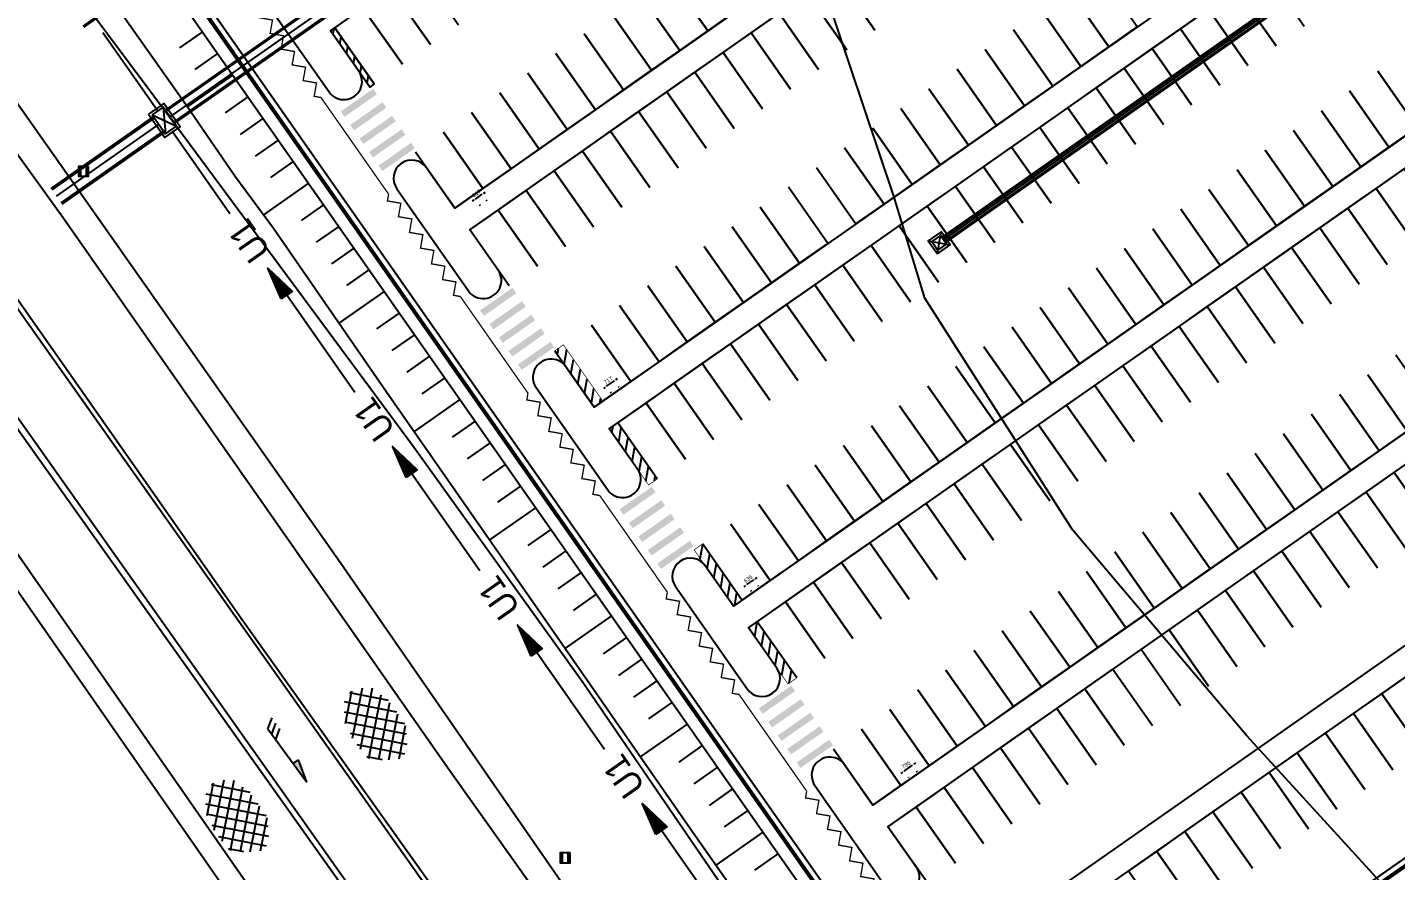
# Model space of a CAD drawing. Header units: millimetres. Extents: x 152904052 to 153933663, y 538271515 to 539240469.
# Drawn here: x 153209282 to 153312901, y 538487120 to 538550994 of the extents above; entities that cross this region are included whole.
import ezdxf
from ezdxf.enums import TextEntityAlignment as Align

# ---------------------------------------------------------------- set-up
doc = ezdxf.new("R2010")
doc.units = ezdxf.units.MM
doc.layers.add('DIM', color=7, linetype='Continuous')
doc.layers.add('SCHM', color=9, linetype='Continuous')
doc.styles.add('IIAC FONT', font='Gulim.ttf')
doc.styles.get("Standard").update_dxf_attribs({"font": 'Gulim.ttf'})
doc.dimstyles.new('인천공항 300', dxfattribs={"dimscale": 300, "dimtxt": 4.5, "dimasz": 2, "dimexe": 2, "dimexo": 2, "dimgap": 1.2, "dimtad": 1, "dimdec": 0, "dimzin": 9, "dimdsep": 46, "dimtxsty": 'Standard', "dimcen": 0.0009, "dimclrd": 256, "dimclre": 256, "dimclrt": 7, "dimadec": 0, "dimazin": 0, "dimtfac": 1, "dimtdec": 0, "dimtix": 1, "dimtmove": 1, "dimatfit": 3, "dimfxl": 1, "dimarcsym": 0})
pattern_1 = [(80, (122809884.9, 494497989), (-625.352923, 110.266593), [])]

# ---------------------------------------------------------------- blocks, each defined once
blk = doc.blocks.new('*D7')
at = {"layer": 'Defpoints', "color": 0, "transparency": 16777216}
for p in [(153243677, 538538415), (153243725, 538538347), (153243171, 538538061)]:
    blk.add_point(p, dxfattribs=at)
at = {"layer": 'DIM', "lineweight": -2, "transparency": 16777216}
for p, q in [((153243219, 538537993), (153243725, 538538347)), ((153243848, 538538433), (153243971, 538538519)), ((153243096, 538537907), (153242973, 538537821)), ((153243515, 538537570), (153243563, 538537501)), ((153244021, 538537924), (153244069, 538537856))]:
    blk.add_line(p, q, dxfattribs=at)
at = {"layer": 'DIM', "transparency": 16777216}
for points in [[(153243833, 538538454), (153243862, 538538413), (153243725, 538538347)], [(153243082, 538537927), (153243110, 538537886), (153243219, 538537993)]]:
    blk.add_solid(points, dxfattribs=at)
at = {"layer": 'DIM', "color": 7, "transparency": 16777216, "insert": (153243298, 538538419), "char_height": 300, "attachment_point": 5, "rotation": 35}
blk.add_mtext('617', dxfattribs=at)
blk = doc.blocks.new('*D8')
at = {"layer": 'Defpoints', "color": 0, "transparency": 16777216}
for p in [(153253101, 538523880), (153253688, 538524292), (153253736, 538524224)]:
    blk.add_point(p, dxfattribs=at)
at = {"layer": 'DIM', "lineweight": -2, "transparency": 16777216}
for p, q in [((153253026, 538523726), (153252903, 538523640)), ((153253148, 538523812), (153253736, 538524224)), ((153253859, 538524310), (153253982, 538524396)), ((153254033, 538523800), (153254080, 538523732)), ((153253445, 538523389), (153253493, 538523321))]:
    blk.add_line(p, q, dxfattribs=at)
at = {"layer": 'DIM', "transparency": 16777216}
for points in [[(153253011, 538523747), (153253040, 538523706), (153253148, 538523812)], [(153253845, 538524330), (153253873, 538524289), (153253736, 538524224)]]:
    blk.add_solid(points, dxfattribs=at)
at = {"layer": 'DIM', "color": 7, "transparency": 16777216, "insert": (153253268, 538524267), "char_height": 300, "attachment_point": 5, "rotation": 35}
blk.add_mtext('717', dxfattribs=at)
blk = doc.blocks.new('*D9')
at = {"layer": 'Defpoints', "color": 0, "transparency": 16777216}
for p in [(153264246, 538509215), (153264293, 538509146), (153263726, 538508850)]:
    blk.add_point(p, dxfattribs=at)
at = {"layer": 'DIM', "lineweight": -2, "transparency": 16777216}
for p, q in [((153263773, 538508782), (153264293, 538509146)), ((153264416, 538509232), (153264539, 538509318)), ((153263650, 538508696), (153263528, 538508610)), ((153264070, 538508359), (153264117, 538508291)), ((153264590, 538508723), (153264638, 538508655))]:
    blk.add_line(p, q, dxfattribs=at)
at = {"layer": 'DIM', "transparency": 16777216}
for points in [[(153264402, 538509253), (153264431, 538509212), (153264293, 538509146)], [(153263636, 538508717), (153263665, 538508676), (153263773, 538508782)]]:
    blk.add_solid(points, dxfattribs=at)
at = {"layer": 'DIM', "color": 7, "transparency": 16777216, "insert": (153263859, 538509213), "char_height": 300, "attachment_point": 5, "rotation": 35}
blk.add_mtext('635', dxfattribs=at)
blk = doc.blocks.new('*D10')
at = {"layer": 'Defpoints', "color": 0, "transparency": 16777216}
for p in [(153275631, 538494724), (153276274, 538495175), (153276322, 538495106)]:
    blk.add_point(p, dxfattribs=at)
at = {"layer": 'DIM', "lineweight": -2, "transparency": 16777216}
for p, q in [((153275679, 538494656), (153276322, 538495106)), ((153276445, 538495192), (153276567, 538495278)), ((153276618, 538494683), (153276666, 538494615)), ((153275556, 538494570), (153275433, 538494484)), ((153275975, 538494233), (153276023, 538494165))]:
    blk.add_line(p, q, dxfattribs=at)
at = {"layer": 'DIM', "transparency": 16777216}
for points in [[(153275541, 538494591), (153275570, 538494550), (153275679, 538494656)], [(153276430, 538495213), (153276459, 538495172), (153276322, 538495106)]]:
    blk.add_solid(points, dxfattribs=at)
at = {"layer": 'DIM', "color": 7, "transparency": 16777216, "insert": (153275826, 538495130), "char_height": 300, "attachment_point": 5, "rotation": 35}
blk.add_mtext('785', dxfattribs=at)

msp = doc.modelspace()

# ---------------------------------------------------------------- hatches: boundary and pattern name
at = {"layer": 'SCHM'}
h = msp.add_hatch(dxfattribs=at)
h.set_pattern_fill('ANSI31', color=256, scale=200, angle=35)
h.set_pattern_definition(pattern_1)
h.paths.add_polyline_path([(153235552.6, 538546705.7), (153235224.9, 538546476.3), (153232242.3, 538550735.9), (153232570, 538550965.3)])
h = msp.add_hatch(dxfattribs=at)
h.set_pattern_fill('ANSI31', color=256, scale=200, angle=35)
h.set_pattern_definition([(80, (122805755.16, 494503886.9), (-625.352923, 110.266593), [])])
h.paths.add_polyline_path([(153252858.1, 538522688.3), (153252202.8, 538522229.4), (153249220.2, 538526489), (153249875.5, 538526947.9)])
h = msp.add_hatch(dxfattribs=at)
h.set_pattern_fill('ANSI31', color=256, scale=200, angle=35)
h.set_pattern_definition(pattern_1)
h.paths.add_polyline_path([(153256987.8, 538516790.4), (153256332.5, 538516331.5), (153253349.9, 538520591.1), (153254005.2, 538521050)])
h = msp.add_hatch(dxfattribs=at)
h.set_pattern_fill('ANSI31', color=256, scale=200, angle=35)
h.set_pattern_definition(pattern_1)
h.paths.add_polyline_path([(153260429.3, 538511875.5), (153259774, 538511416.6), (153262756.6, 538507157), (153263411.9, 538507615.9)])
h = msp.add_hatch(dxfattribs=at)
h.set_pattern_fill('ANSI31', color=256, scale=200, angle=35)
h.set_pattern_definition(pattern_1)
h.paths.add_polyline_path([(153263903.7, 538505518.7), (153264559, 538505977.6), (153267541.6, 538501718), (153266886.3, 538501259.1)])

# ---------------------------------------------------------------- linework, layer by layer
for p, q in [((153282186.4, 538465460.8), (153073743.6, 538763147.9)), ((153319484.6, 538563786.1), (153278527, 538535107.3)), ((153319771.4, 538563376.5), (153278813.8, 538534697.7)), ((153222534.4, 538550652.6), (153220813.6, 538549447.7)), ((153223681.6, 538549014.3), (153221963.2, 538547811.1)), ((153224828.7, 538547376), (153221395.3, 538544971.9)), ((153225975.9, 538545737.7), (153224251.6, 538544530.4)), ((153227123, 538544099.4), (153225391.2, 538542886.8)), ((153228270.2, 538542461.1), (153226530.8, 538541243.2)), ((153229417.3, 538540822.8), (153227693, 538539615.4)), ((153230564.5, 538539184.5), (153227155.5, 538536797.5)), ((153231711.6, 538537546.2), (153230018.4, 538536360.6)), ((153232858.8, 538535907.9), (153231160.6, 538534718.8)), ((153278195.4, 538533837.4), (153278490.1, 538535508.7)), ((153278195.4, 538533837.4), (153278490.1, 538535508.7)), ((153234005.9, 538534269.6), (153232302.9, 538533077.1)), ((153277507.1, 538534820.4), (153279178.4, 538534525.7)), ((153277507.1, 538534820.4), (153279178.4, 538534525.7)), ((153235153.1, 538532631.3), (153233445.2, 538531435.4)), ((153236300.3, 538530993), (153232874.6, 538528594.3)), ((153237447.4, 538529354.7), (153235729.7, 538528151.9)), ((153238594.6, 538527716.4), (153236871.9, 538526510.2)), ((153239741.7, 538526078.1), (153238014.2, 538524868.4)), ((153240888.9, 538524439.8), (153239158.4, 538523228.1)), ((153242036, 538522801.4), (153238570.2, 538520374.7)), ((153243183.2, 538521163.1), (153241447.8, 538519948)), ((153244330.3, 538519524.8), (153242592.5, 538518308)), ((153245477.5, 538517886.5), (153243737.2, 538516668)), ((153246624.6, 538516248.2), (153244881.9, 538515028)), ((153247771.8, 538514609.9), (153244281.4, 538512166)), ((153248918.9, 538512971.6), (153247171.3, 538511747.9)), ((153250066.1, 538511333.3), (153248316, 538510107.9)), ((153251213.2, 538509695), (153249460.7, 538508467.9)), ((153252360.4, 538508056.7), (153250605.1, 538506827.6)), ((153253507.5, 538506418.4), (153249991.1, 538503956.2)), ((153254654.7, 538504780.1), (153252893.6, 538503547)), ((153255801.8, 538503141.8), (153254037.9, 538501906.7)), ((153233911.8, 538497160.7), (153234658.8, 538500974.8)), ((153234511.9, 538496322.8), (153235419.3, 538500955.7)), ((153256949, 538501503.5), (153255182.2, 538500266.4)), ((153233266.9, 538499922), (153237226.3, 538499146.5)), ((153233365.8, 538498275.3), (153233850, 538500747.3)), ((153233680.5, 538500605.2), (153236599.6, 538500033.5)), ((153235136.8, 538495611.4), (153236082.8, 538500441.2)), ((153235890.3, 538495556.3), (153236730.8, 538499847.7)), ((153258096.2, 538499865.2), (153256326.5, 538498626)), ((153233262.2, 538499158.6), (153237853, 538498259.5)), ((153236644.7, 538495506.1), (153237329.2, 538499000.8)), ((153227502.3, 538497860.7), (153227815.4, 538498705.9)), ((153227502.3, 538497860.7), (153230439.7, 538493814.5)), ((153227796, 538497456.1), (153228109.2, 538498301.3)), ((153228089.7, 538497051.4), (153228402.9, 538497896.7)), ((153233312.3, 538498384.6), (153237968.2, 538497472.6)), ((153237426.4, 538495595.3), (153237918.5, 538498107.8)), ((153259243.3, 538498226.9), (153255698.2, 538495744.6)), ((153233726.4, 538497539.2), (153238028.9, 538496696.5)), ((153234225.9, 538496677.1), (153237834.8, 538495970.3)), ((153234958.6, 538495769.4), (153236139.7, 538495538)), ((153260390.5, 538496588.6), (153258615.1, 538495345.4)), ((153229411.6, 538495230.7), (153229816.2, 538495524.4)), ((153230439.7, 538493814.5), (153229816.2, 538495524.4)), ((153261537.6, 538494950.3), (153259759.3, 538493705.1)), ((153222886.8, 538491302.3), (153223371, 538493774.3)), ((153223201.5, 538493632.2), (153226120.6, 538493060.4)), ((153223432.8, 538490187.7), (153224179.8, 538494001.7)), ((153224032.9, 538489349.8), (153224940.3, 538493982.7)), ((153222787.9, 538492948.9), (153226747.3, 538492173.4)), ((153224657.8, 538488638.4), (153225603.8, 538493468.2)), ((153225411.3, 538488583.3), (153226251.8, 538492874.7)), ((153262684.8, 538493312), (153260903.6, 538492064.8)), ((153222783.2, 538492185.6), (153227374, 538491286.4)), ((153226165.7, 538488533.1), (153226850.2, 538492027.8)), ((153263831.9, 538491673.7), (153262050.6, 538490426.4)), ((153222833.3, 538491411.5), (153227489.2, 538490499.6)), ((153223247.4, 538490566.2), (153227549.9, 538489723.5)), ((153226947.4, 538488622.3), (153227439.6, 538491134.8)), ((153223746.9, 538489704.1), (153227355.8, 538488997.3)), ((153264979.1, 538490035.4), (153261417.3, 538487541.4)), ((153224479.6, 538488796.4), (153225660.7, 538488565)), ((153266126.2, 538488397.1), (153264345.7, 538487150.3))]:
    msp.add_line(p, q, dxfattribs=at)
at = {"layer": 'SCHM', "ltscale": 5}
msp.add_line((153361650.5, 538593005.8), (153278670.4, 538534902.5), dxfattribs=at)
at = {"layer": 'SCHM', "ltscale": 10}
for p, q in [((153319542, 538563704.2), (153278584.4, 538535025.4)), ((153319714, 538563458.4), (153278756.4, 538534779.6))]:
    msp.add_line(p, q, dxfattribs=at)
at = {"layer": 'SCHM'}
for points in [[(153314905.6, 538482796.3), (153301620.6, 538497336.3), (153288440.6, 538512929.3), (153282626.6, 538522047.3), (153277248.6, 538530476.3), (153274887.6, 538538209.3), (153269308.5, 538554932.3), (153263730.5, 538570642.3), (153258827.5, 538584831.3), (153250375.5, 538604088.3), (153246825.5, 538611013.2), (153235477.4, 538630277.2), (153220841.4, 538655192.2), (153202941.4, 538695621.2), (153193997.3, 538714578.2), (153184240.3, 538732182.2), (153172044.3, 538748431.1), (153145627.2, 538786566.1), (153136550.2, 538799474.1), (153130964.2, 538806276.1), (153125553.2, 538808369.1), (153117534.2, 538809397.1)], [(153240720.7, 538475261.2), (153201765.6, 538530060.2), (153156598.5, 538594001.1), (153124008.4, 538639944.1), (153087463.4, 538691840), (153056425.3, 538735153), (153043163.3, 538754263), (153040405.3, 538758429), (153040393.3, 538758530), (153049053.3, 538764554), (153049187.3, 538764526), (153050365.3, 538761607), (153053739.3, 538750795), (153080509.3, 538712560), (153105348.4, 538676796.1), (153141369.4, 538625682.1), (153160995.5, 538597574.1), (153178617.5, 538572801.2), (153206730.6, 538532929.2), (153225658.6, 538505985.2), (153252905.7, 538467736.3)], [(153278688.6, 538463011.6), (153270805.8, 538474147.3), (153259326.1, 538490524.6), (153247911.9, 538506947.8), (153236489.6, 538523365.3), (153227929.8, 538535746.8), (153224993.5, 538539731.1), (153221310.5, 538545095.6), (153213538.3, 538556125.6), (153202115.9, 538572543.1), (153190578.9, 538588880.2), (153179033.6, 538605211.6), (153174486, 538611741.2), (153167594.9, 538621617.6), (153156131.5, 538638006.4), (153144643.6, 538654378), (153133180.3, 538670766.7), (153121700.5, 538687144.1), (153110302.7, 538703578.7), (153098888.6, 538720001.9), (153087408.8, 538736379.2), (153075896.3, 538752733.6), (153073232.3, 538756449.2)], [(153262237.6, 538485454.3), (153251290.6, 538501451.3), (153238459.6, 538519329.2), (153220664.6, 538543393.2), (153204655.5, 538564800.2), (153184743.5, 538593691.2), (153154020.4, 538638153.1), (153133401.4, 538667289.1), (153110776.3, 538697461.1)], [(153084417.4, 538687588), (153119540.4, 538637703.1), (153150137.5, 538593563.1), (153198875.6, 538524975.2), (153236406.7, 538471064.2)], [(153275959.7, 538445865.3), (153241085.6, 538494946.2), (153211957.6, 538536582.2), (153182850.5, 538576984.2), (153158419.5, 538611897.1), (153147536.4, 538628110.1), (153120401.4, 538666114.1), (153109164.4, 538682301.1)], [(153295618.1, 538597871), (153219716.3, 538544724)], [(153296317.9, 538596871.6), (153220416.1, 538543724.7)], [(153257834.5, 538554983.1), (153260817.1, 538550723.5), (153262946.9, 538552214.8), (153259964.3, 538556474.4)], [(153273466, 538550790.8), (153270483.4, 538555050.4), (153272613.2, 538556541.7), (153275595.8, 538552282.1)], [(153239812.2, 538549688.3), (153236829.6, 538553947.9), (153238959.4, 538555439.2), (153241941.9, 538551179.6)], [(153255704.7, 538553491.8), (153258687.3, 538549232.2), (153260817.1, 538550723.5), (153257834.5, 538554983.1)], [(153271336.3, 538549299.5), (153268353.7, 538553559.1), (153270483.4, 538555050.4), (153273466, 538550790.8)], [(153288211.8, 538553791.2), (153291194.4, 538549531.6), (153293324.2, 538551022.9), (153290341.6, 538555282.5)], [(153303843.3, 538549598.9), (153300860.7, 538553858.5), (153302990.5, 538555349.8), (153305973.1, 538551090.2)], [(153237682.4, 538548197), (153234699.8, 538552456.6), (153236829.6, 538553947.9), (153239812.2, 538549688.3)], [(153286082, 538552299.9), (153289064.6, 538548040.3), (153291194.4, 538549531.6), (153288211.8, 538553791.2)], [(153301713.5, 538548107.6), (153298730.9, 538552367.2), (153300860.7, 538553858.5), (153303843.3, 538549598.9)], [(153253574.9, 538552000.5), (153256557.5, 538547740.9), (153258687.3, 538549232.2), (153255704.7, 538553491.8)], [(153269206.5, 538547808.2), (153266223.9, 538552067.8), (153268353.7, 538553559.1), (153271336.3, 538549299.5)], [(153235552.6, 538546705.7), (153232570, 538550965.3), (153234699.8, 538552456.6), (153237682.4, 538548197)], [(153251445.1, 538550509.2), (153254427.7, 538546249.6), (153256557.5, 538547740.9), (153253574.9, 538552000.5)], [(153267076.7, 538546316.9), (153264094.1, 538550576.5), (153266223.9, 538552067.8), (153269206.5, 538547808.2)], [(153283952.2, 538550808.6), (153286934.8, 538546549), (153289064.6, 538548040.3), (153286082, 538552299.9)], [(153299583.7, 538546616.3), (153296601.1, 538550875.9), (153298730.9, 538552367.2), (153301713.5, 538548107.6)], [(153214998.3, 538550602.1), (153219152.6, 538544669.1)], [(153281822.4, 538549317.3), (153284805, 538545057.7), (153286934.8, 538546549), (153283952.2, 538550808.6)], [(153297453.9, 538545125), (153294471.3, 538549384.6), (153296601.1, 538550875.9), (153299583.7, 538546616.3)], [(153249315.3, 538549017.9), (153252297.9, 538544758.3), (153254427.7, 538546249.6), (153251445.1, 538550509.2)], [(153264946.9, 538544825.6), (153261964.3, 538549085.2), (153264094.1, 538550576.5), (153267076.7, 538546316.9)], [(153247185.5, 538547526.6), (153250168.1, 538543267), (153252297.9, 538544758.3), (153249315.3, 538549017.9)], [(153262817.1, 538543334.3), (153259834.5, 538547593.9), (153261964.3, 538549085.2), (153264946.9, 538544825.6)], [(153279692.6, 538547826), (153282675.2, 538543566.4), (153284805, 538545057.7), (153281822.4, 538549317.3)], [(153295324.2, 538543633.7), (153292341.6, 538547893.3), (153294471.3, 538549384.6), (153297453.9, 538545125)], [(153311544.4, 538547666.6), (153314527, 538543407), (153316656.8, 538544898.3), (153313674.2, 538549157.9)], [(153245055.7, 538546035.3), (153248038.3, 538541775.7), (153250168.1, 538543267), (153247185.5, 538547526.6)], [(153260687.3, 538541843), (153257704.7, 538546102.6), (153259834.5, 538547593.9), (153262817.1, 538543334.3)], [(153277562.8, 538546334.7), (153280545.4, 538542075.1), (153282675.2, 538543566.4), (153279692.6, 538547826)], [(153293194.4, 538542142.4), (153290211.8, 538546402), (153292341.6, 538547893.3), (153295324.2, 538543633.7)], [(153309414.6, 538546175.3), (153312397.2, 538541915.7), (153314527, 538543407), (153311544.4, 538547666.6)], [(153242926, 538544544), (153245908.5, 538540284.4), (153248038.3, 538541775.7), (153245055.7, 538546035.3)], [(153258557.5, 538540351.7), (153255574.9, 538544611.3), (153257704.7, 538546102.6), (153260687.3, 538541843)], [(153275433, 538544843.4), (153278415.6, 538540583.8), (153280545.4, 538542075.1), (153277562.8, 538546334.7)], [(153291064.6, 538540651.1), (153288082, 538544910.7), (153290211.8, 538546402), (153293194.4, 538542142.4)], [(153307284.8, 538544684), (153310267.4, 538540424.4), (153312397.2, 538541915.7), (153309414.6, 538546175.3)], [(153218745.2, 538544367.6), (153220568.1, 538543507.7)], [(153219564.3, 538544941.2), (153219748.9, 538542934.1)], [(153240796.2, 538543052.7), (153243778.8, 538538793.1), (153245908.5, 538540284.4), (153242926, 538544544)], [(153256427.7, 538538860.4), (153253445.1, 538543120), (153255574.9, 538544611.3), (153258557.5, 538540351.7)], [(153273303.2, 538543352.1), (153276285.8, 538539092.5), (153278415.6, 538540583.8), (153275433, 538544843.4)], [(153288934.8, 538539159.8), (153285952.2, 538543419.4), (153288082, 538544910.7), (153291064.6, 538540651.1)], [(153305155, 538543192.7), (153308137.6, 538538933.1), (153310267.4, 538540424.4), (153307284.8, 538544684)], [(153218831.2, 538544244.7), (153211052.6, 538538798)], [(153271173.4, 538541860.8), (153274156, 538537601.2), (153276285.8, 538539092.5), (153273303.2, 538543352.1)], [(153286805, 538537668.5), (153283822.4, 538541928.1), (153285952.2, 538543419.4), (153288934.8, 538539159.8)], [(153219662.9, 538543056.9), (153211884.3, 538537610.2)], [(153224622.2, 538536857.5), (153220282.5, 538543076.6)], [(153238666.4, 538541561.4), (153241649, 538537301.8), (153243778.8, 538538793.1), (153240796.2, 538543052.7)], [(153254297.9, 538537369.1), (153251315.3, 538541628.7), (153253445.1, 538543120), (153256427.7, 538538860.4)], [(153303025.2, 538541701.4), (153306007.8, 538537441.8), (153308137.6, 538538933.1), (153305155, 538543192.7)], [(153252168.1, 538535877.8), (153249185.5, 538540137.4), (153251315.3, 538541628.7), (153254297.9, 538537369.1)], [(153269043.6, 538540369.5), (153272026.2, 538536109.9), (153274156, 538537601.2), (153271173.4, 538541860.8)], [(153284675.2, 538536177.2), (153281692.6, 538540436.8), (153283822.4, 538541928.1), (153286805, 538537668.5)], [(153300895.4, 538540210.1), (153303878, 538535950.5), (153306007.8, 538537441.8), (153303025.2, 538541701.4)], [(153213316.6, 538540461.2), (153213316.6, 538539711.2)], [(153213766.6, 538539711.2), (153213766.6, 538540461.2)], [(153282545.4, 538534686), (153279562.8, 538538945.5), (153281692.6, 538540436.8), (153284675.2, 538536177.2)], [(153314397.1, 538534526.5), (153311414.5, 538538786.1), (153313544.3, 538540277.4), (153316526.9, 538536017.8)], [(153250038.3, 538534386.5), (153247055.7, 538538646.1), (153249185.5, 538540137.4), (153252168.1, 538535877.8)], [(153298765.6, 538538718.8), (153301748.2, 538534459.2), (153303878, 538535950.5), (153300895.4, 538540210.1)], [(153247908.5, 538532895.2), (153244925.9, 538537154.8), (153247055.7, 538538646.1), (153250038.3, 538534386.5)], [(153264784.1, 538537386.9), (153267766.7, 538533127.4), (153269896.4, 538534618.7), (153266913.9, 538538878.2)], [(153280415.6, 538533194.7), (153277433, 538537454.2), (153279562.8, 538538945.5), (153282545.4, 538534686)], [(153296635.8, 538537227.5), (153299618.4, 538532967.9), (153301748.2, 538534459.2), (153298765.6, 538538718.8)], [(153312267.3, 538533035.2), (153309284.7, 538537294.8), (153311414.5, 538538786.1), (153314397.1, 538534526.5)], [(153245778.7, 538531403.9), (153242796.1, 538535663.5), (153244925.9, 538537154.8), (153247908.5, 538532895.2)], [(153262654.3, 538535895.6), (153265636.9, 538531636.1), (153267766.7, 538533127.4), (153264784.1, 538537386.9)], [(153278285.8, 538531703.4), (153275303.2, 538535962.9), (153277433, 538537454.2), (153280415.6, 538533194.7)], [(153294506, 538535736.2), (153297488.6, 538531476.6), (153299618.4, 538532967.9), (153296635.8, 538537227.5)], [(153310137.5, 538531543.9), (153307155, 538535803.5), (153309284.7, 538537294.8), (153312267.3, 538533035.2)], [(153260524.5, 538534404.3), (153263507.1, 538530144.8), (153265636.9, 538531636.1), (153262654.3, 538535895.6)], [(153276156, 538530212.1), (153273173.4, 538534471.6), (153275303.2, 538535962.9), (153278285.8, 538531703.4)], [(153292376.2, 538534244.9), (153295358.8, 538529985.3), (153297488.6, 538531476.6), (153294506, 538535736.2)], [(153308007.8, 538530052.6), (153305025.2, 538534312.2), (153307155, 538535803.5), (153310137.5, 538531543.9)], [(153258394.7, 538532913), (153261377.3, 538528653.5), (153263507.1, 538530144.8), (153260524.5, 538534404.3)], [(153274026.2, 538528720.8), (153271043.6, 538532980.3), (153273173.4, 538534471.6), (153276156, 538530212.1)], [(153290246.4, 538532753.6), (153293229, 538528494), (153295358.8, 538529985.3), (153292376.2, 538534244.9)], [(153305878, 538528561.3), (153302895.4, 538532820.9), (153305025.2, 538534312.2), (153308007.8, 538530052.6)], [(153271896.4, 538527229.5), (153268913.8, 538531489), (153271043.6, 538532980.3), (153274026.2, 538528720.8)], [(153256264.9, 538531421.7), (153259247.5, 538527162.2), (153261377.3, 538528653.5), (153258394.7, 538532913)], [(153288116.6, 538531262.3), (153291099.2, 538527002.7), (153293229, 538528494), (153290246.4, 538532753.6)], [(153303748.2, 538527070), (153300765.6, 538531329.6), (153302895.4, 538532820.9), (153305878, 538528561.3)], [(153254135.1, 538529930.4), (153257117.7, 538525670.9), (153259247.5, 538527162.2), (153256264.9, 538531421.7)], [(153269766.6, 538525738.2), (153266784, 538529997.7), (153268913.8, 538531489), (153271896.4, 538527229.5)], [(153285986.8, 538529771), (153288969.4, 538525511.4), (153291099.2, 538527002.7), (153288116.6, 538531262.3)], [(153301618.4, 538525578.7), (153298635.8, 538529838.3), (153300765.6, 538531329.6), (153303748.2, 538527070)], [(153234088.9, 538523337.7), (153228922.7, 538530715.8)], [(153252005.3, 538528439.2), (153254987.9, 538524179.6), (153257117.7, 538525670.9), (153254135.1, 538529930.4)], [(153267636.8, 538524246.9), (153264654.2, 538528506.5), (153266784, 538529997.7), (153269766.6, 538525738.2)], [(153283857, 538528279.7), (153286839.6, 538524020.1), (153288969.4, 538525511.4), (153285986.8, 538529771)], [(153299488.6, 538524087.4), (153296506, 538528347), (153298635.8, 538529838.3), (153301618.4, 538525578.7)], [(153249220.2, 538526489), (153252202.8, 538522229.4), (153254987.9, 538524179.6), (153252005.3, 538528439.2)], [(153265507, 538522755.6), (153262524.4, 538527015.2), (153264654.2, 538528506.5), (153267636.8, 538524246.9)], [(153281727.2, 538526788.4), (153284709.8, 538522528.9), (153286839.6, 538524020.1), (153283857, 538528279.7)], [(153297358.8, 538522596.2), (153294376.2, 538526855.7), (153296506, 538528347), (153299488.6, 538524087.4)], [(153263377.2, 538521264.3), (153260394.6, 538525523.9), (153262524.4, 538527015.2), (153265507, 538522755.6)], [(153279597.5, 538525297.1), (153282580, 538521037.6), (153284709.8, 538522528.9), (153281727.2, 538526788.4)], [(153295229, 538521104.9), (153292246.4, 538525364.4), (153294376.2, 538526855.7), (153297358.8, 538522596.2)], [(153310793.9, 538524678.9), (153313776.5, 538520419.3), (153315906.3, 538521910.6), (153312923.7, 538526170.2)], [(153261247.4, 538519773), (153258264.8, 538524032.6), (153260394.6, 538525523.9), (153263377.2, 538521264.3)], [(153277467.7, 538523805.8), (153280450.3, 538519546.3), (153282580, 538521037.6), (153279597.5, 538525297.1)], [(153293099.2, 538519613.6), (153290116.6, 538523873.1), (153292246.4, 538525364.4), (153295229, 538521104.9)], [(153308664.1, 538523187.6), (153311646.7, 538518928), (153313776.5, 538520419.3), (153310793.9, 538524678.9)], [(153259117.6, 538518281.7), (153256135, 538522541.3), (153258264.8, 538524032.6), (153261247.4, 538519773)], [(153275337.9, 538522314.5), (153278320.5, 538518055), (153280450.3, 538519546.3), (153277467.7, 538523805.8)], [(153290969.4, 538518122.3), (153287986.8, 538522381.8), (153290116.6, 538523873.1), (153293099.2, 538519613.6)], [(153306534.3, 538521696.3), (153309516.9, 538517436.7), (153311646.7, 538518928), (153308664.1, 538523187.6)], [(153256987.8, 538516790.4), (153254005.2, 538521050), (153256135, 538522541.3), (153259117.6, 538518281.7)], [(153273208.1, 538520823.2), (153276190.7, 538516563.7), (153278320.5, 538518055), (153275337.9, 538522314.5)], [(153288839.6, 538516631), (153285857, 538520890.5), (153287986.8, 538522381.8), (153290969.4, 538518122.3)], [(153304404.5, 538520205), (153307387.1, 538515945.4), (153309516.9, 538517436.7), (153306534.3, 538521696.3)], [(153271078.3, 538519331.9), (153274060.9, 538515072.4), (153276190.7, 538516563.7), (153273208.1, 538520823.2)], [(153286709.8, 538515139.7), (153283727.2, 538519399.2), (153285857, 538520890.5), (153288839.6, 538516631)], [(153302274.7, 538518713.7), (153305257.3, 538514454.1), (153307387.1, 538515945.4), (153304404.5, 538520205)], [(153268948.5, 538517840.6), (153271931.1, 538513581.1), (153274060.9, 538515072.4), (153271078.3, 538519331.9)], [(153284580, 538513648.4), (153281597.4, 538517907.9), (153283727.2, 538519399.2), (153286709.8, 538515139.7)], [(153300144.9, 538517222.4), (153303127.5, 538512962.8), (153305257.3, 538514454.1), (153302274.7, 538518713.7)], [(153315776.4, 538513030.1), (153312793.8, 538517289.7), (153314923.6, 538518781), (153317906.2, 538514521.4)], [(153266818.7, 538516349.4), (153269801.3, 538512089.8), (153271931.1, 538513581.1), (153268948.5, 538517840.6)], [(153282450.2, 538512157.1), (153279467.6, 538516416.7), (153281597.4, 538517907.9), (153284580, 538513648.4)], [(153243538.5, 538509820.9), (153238379.3, 538517188.9)], [(153280320.4, 538510665.8), (153277337.8, 538514925.4), (153279467.6, 538516416.7), (153282450.2, 538512157.1)], [(153298015.1, 538515731.1), (153300997.7, 538511471.5), (153303127.5, 538512962.8), (153300144.9, 538517222.4)], [(153313646.6, 538511538.8), (153310664, 538515798.4), (153312793.8, 538517289.7), (153315776.4, 538513030.1)], [(153264688.9, 538514858.1), (153267671.5, 538510598.5), (153269801.3, 538512089.8), (153266818.7, 538516349.4)], [(153295885.3, 538514239.8), (153298867.9, 538509980.2), (153300997.7, 538511471.5), (153298015.1, 538515731.1)], [(153311516.9, 538510047.5), (153308534.3, 538514307.1), (153310664, 538515798.4), (153313646.6, 538511538.8)], [(153262559.1, 538513366.8), (153265541.7, 538509107.2), (153267671.5, 538510598.5), (153264688.9, 538514858.1)], [(153278190.6, 538509174.5), (153275208, 538513434.1), (153277337.8, 538514925.4), (153280320.4, 538510665.8)], [(153260429.3, 538511875.5), (153263411.9, 538507615.9), (153265541.7, 538509107.2), (153262559.1, 538513366.8)], [(153276060.8, 538507683.2), (153273078.2, 538511942.8), (153275208, 538513434.1), (153278190.6, 538509174.5)], [(153293755.5, 538512748.5), (153296738.1, 538508488.9), (153298867.9, 538509980.2), (153295885.3, 538514239.8)], [(153309387.1, 538508556.2), (153306404.5, 538512815.8), (153308534.3, 538514307.1), (153311516.9, 538510047.5)], [(153291625.7, 538511257.2), (153294608.3, 538506997.6), (153296738.1, 538508488.9), (153293755.5, 538512748.5)], [(153307257.3, 538507064.9), (153304274.7, 538511324.5), (153306404.5, 538512815.8), (153309387.1, 538508556.2)], [(153273931, 538506191.9), (153270948.4, 538510451.5), (153273078.2, 538511942.8), (153276060.8, 538507683.2)], [(153289495.9, 538509765.9), (153292478.5, 538505506.3), (153294608.3, 538506997.6), (153291625.7, 538511257.2)], [(153305127.5, 538505573.6), (153302144.9, 538509833.2), (153304274.7, 538511324.5), (153307257.3, 538507064.9)], [(153271801.2, 538504700.6), (153268818.6, 538508960.2), (153270948.4, 538510451.5), (153273931, 538506191.9)], [(153287366.1, 538508274.6), (153290348.7, 538504015), (153292478.5, 538505506.3), (153289495.9, 538509765.9)], [(153302997.7, 538504082.3), (153300015.1, 538508341.9), (153302144.9, 538509833.2), (153305127.5, 538505573.6)], [(153269671.4, 538503209.3), (153266688.8, 538507468.9), (153268818.6, 538508960.2), (153271801.2, 538504700.6)], [(153285236.3, 538506783.3), (153288218.9, 538502523.7), (153290348.7, 538504015), (153287366.1, 538508274.6)], [(153300867.9, 538502591), (153297885.3, 538506850.6), (153300015.1, 538508341.9), (153302997.7, 538504082.3)], [(153267541.6, 538501718), (153264559, 538505977.6), (153266688.8, 538507468.9), (153269671.4, 538503209.3)], [(153283106.6, 538505292), (153286089.1, 538501032.4), (153288218.9, 538502523.7), (153285236.3, 538506783.3)], [(153298738.1, 538501099.7), (153295755.5, 538505359.3), (153297885.3, 538506850.6), (153300867.9, 538502591)], [(153280976.8, 538503800.7), (153283959.4, 538499541.1), (153286089.1, 538501032.4), (153283106.6, 538505292)], [(153296608.3, 538499608.4), (153293625.7, 538503868), (153295755.5, 538505359.3), (153298738.1, 538501099.7)], [(153252995.1, 538496294.1), (153247835.9, 538503662.1)], [(153278847, 538502309.4), (153281829.6, 538498049.8), (153283959.4, 538499541.1), (153280976.8, 538503800.7)], [(153276717.2, 538500818.1), (153279699.8, 538496558.5), (153281829.6, 538498049.8), (153278847, 538502309.4)], [(153292348.7, 538496625.8), (153289366.1, 538500885.4), (153291495.9, 538502376.7), (153294478.5, 538498117.1)], [(153314828.5, 538496252.1), (153311845.9, 538500511.7), (153313975.7, 538502003), (153316958.3, 538497743.4)], [(153290218.9, 538495134.5), (153287236.3, 538499394.1), (153289366.1, 538500885.4), (153292348.7, 538496625.8)], [(153274587.4, 538499326.8), (153277570, 538495067.2), (153279699.8, 538496558.5), (153276717.2, 538500818.1)], [(153312698.7, 538494760.8), (153309716.1, 538499020.4), (153311845.9, 538500511.7), (153314828.5, 538496252.1)], [(153272457.6, 538497835.5), (153275440.2, 538493575.9), (153277570, 538495067.2), (153274587.4, 538499326.8)], [(153288089.1, 538493643.2), (153285106.5, 538497902.8), (153287236.3, 538499394.1), (153290218.9, 538495134.5)], [(153310568.9, 538493269.5), (153307586.3, 538497529.1), (153309716.1, 538499020.4), (153312698.7, 538494760.8)], [(153270327.8, 538496344.2), (153273310.4, 538492084.6), (153275440.2, 538493575.9), (153272457.6, 538497835.5)], [(153285959.3, 538492151.9), (153282976.7, 538496411.5), (153285106.5, 538497902.8), (153288089.1, 538493643.2)], [(153308439.1, 538491778.2), (153305456.5, 538496037.8), (153307586.3, 538497529.1), (153310568.9, 538493269.5)], [(153283829.5, 538490660.6), (153280846.9, 538494920.2), (153282976.7, 538496411.5), (153285959.3, 538492151.9)], [(153306309.3, 538490286.9), (153303326.7, 538494546.5), (153305456.5, 538496037.8), (153308439.1, 538491778.2)], [(153281699.7, 538489169.3), (153278717.1, 538493428.9), (153280846.9, 538494920.2), (153283829.5, 538490660.6)], [(153304179.5, 538488795.6), (153301196.9, 538493055.2), (153303326.7, 538494546.5), (153306309.3, 538490286.9)], [(153279569.9, 538487678), (153276587.3, 538491937.6), (153278717.1, 538493428.9), (153281699.7, 538489169.3)], [(153302049.7, 538487304.3), (153299067.1, 538491563.9), (153301196.9, 538493055.2), (153304179.5, 538488795.6)], [(153277440.1, 538486186.7), (153274457.5, 538490446.3), (153276587.3, 538491937.6), (153279569.9, 538487678)], [(153299919.9, 538485813), (153296937.3, 538490072.6), (153299067.1, 538491563.9), (153302049.7, 538487304.3)], [(153262444.7, 538482777.3), (153257295.6, 538490152.3)], [(153297790.1, 538484321.7), (153294807.5, 538488581.3), (153296937.3, 538490072.6), (153299919.9, 538485813)], [(153249776.6, 538488466.2), (153249776.6, 538487716.2)], [(153250226.6, 538487716.2), (153250226.6, 538488466.2)], [(153295660.3, 538482830.4), (153292677.7, 538487090), (153294807.5, 538488581.3), (153297790.1, 538484321.7)]]:
    msp.add_lwpolyline(points, dxfattribs=at)
at = {"layer": 'SCHM', "const_width": 300}
msp.add_lwpolyline([(153382280.1, 538500129.9), (153391066.5, 538510265.4), (153422858.3, 538532437.8, 0.41431722), (153425623.6, 538548104.4), (153408712.5, 538572245.2, 0.41414579), (153407319.9, 538572490.6), (153403311.7, 538569684, 0.41421356), (153403066.1, 538568291.2), (153423313.3, 538539375.2), (153372545, 538503826.8), (153348008.6, 538508153.2, 0.19891237), (153340909.9, 538506579.5), (153283005.5, 538466034.4), (153077550.5, 538759454.5)], format="xyb", dxfattribs=at)
at = {"layer": 'SCHM', "const_width": 150}
msp.add_lwpolyline([(153283128.3, 538466730.7), (153079967.6, 538756874.3)], dxfattribs=at)
at = {"layer": 'SCHM', "ltscale": 0.0008}
for points in [[(153345239.7, 538625247.2, 1.00761409), (153347519.4, 538626785, 0.00246171), (153347462, 538626868), (153342042.5, 538634607.8, 1), (153339789.8, 538633030.4), (153341926.4, 538629979.1), (153231095.2, 538552374.2), (153228958.6, 538555425.5, 1), (153226705.9, 538553848.2), (153232126.2, 538546107.2, 1), (153234378.9, 538547684.5), (153232242.3, 538550735.9), (153343073.6, 538628340.8)], [(153384081.9, 538607520.4), (153378632.1, 538615303.6, 1), (153376379.4, 538613726.2), (153378516, 538610674.9), (153252202.8, 538522229.4), (153250066.2, 538525280.7, 1), (153247813.5, 538523703.4), (153253233.8, 538515962.4, 1), (153255486.5, 538517539.8), (153253349.9, 538520591.1), (153379663.2, 538609036.6), (153381829.3, 538605943, 1.02502003)], [(153392383.1, 538590870.6, 1.02510635), (153394635.6, 538592447.8), (153389185.9, 538600231.2, 1), (153386933.2, 538598653.8), (153389069.8, 538595602.5), (153262756.6, 538507157), (153260620, 538510208.3, 1), (153258367.3, 538508631), (153263787.6, 538500890, 1), (153266040.3, 538502467.4), (153263903.7, 538505518.7), (153390217, 538593964.2)], [(153391632.6, 538567882.9, 1.02507022), (153393885.2, 538569460.1), (153388435.4, 538577243.4, 1), (153386182.8, 538575666.1), (153388319.3, 538572614.7), (153273310.4, 538492084.6), (153271173.8, 538495135.9, 1), (153268921.1, 538493558.6), (153274341.4, 538485817.6, 1), (153276594.1, 538487395), (153274457.5, 538490446.3), (153389466.5, 538570976.4)], [(153282028.7, 538479633.5), (153337403.4, 538518407.3), (153339597.3, 538515274, 1), (153341850, 538516851.3), (153338508.9, 538521622.9), (153278628.9, 538479694.5), (153281970, 538474922.9, 1), (153284222.7, 538476500.2)]]:
    msp.add_lwpolyline(points, format="xyb", close=True, dxfattribs=at)
msp.add_lwpolyline([(153373527.7, 538622592.5), (153368078.3, 538630376, 1), (153365825.6, 538628798.6), (153367962.2, 538625747.3), (153241649, 538537301.8), (153239512.4, 538540353.1, 1), (153237259.7, 538538775.8), (153242680, 538531034.8, 1), (153244932.7, 538532612.2), (153242796.1, 538535663.5), (153369109.4, 538624109), (153371275.5, 538621015.4, 1.0252012), (153373527.7, 538622592.5)], format="xyb", dxfattribs=at)
at = {"layer": 'SCHM', "ltscale": 10}
for points in [[(153295681.2, 538597780.9), (153219779.4, 538544633.9)], [(153296254.8, 538596961.8), (153220353, 538543814.8)]]:
    msp.add_lwpolyline(points, dxfattribs=at)
at = {"layer": 'SCHM', "ltscale": 5, "flags": 128}
for points in [[(153296500.4, 538597744.2), (153220066.2, 538544224.4)], [(153219247.1, 538543650.8), (153211468.5, 538538204.1)]]:
    msp.add_lwpolyline(points, dxfattribs=at)
at = {"layer": 'SCHM', "ltscale": 0.005, "const_width": 100}
for points in [[(153231516.4, 538545680.2), (153231002.3, 538545770.9), (153231180.8, 538546783.7), (153230168.1, 538546962.2), (153230346.6, 538547975), (153229333.9, 538548153.6), (153229512.5, 538549166.4), (153228499.7, 538549344.9), (153228678.3, 538550357.7), (153227665.5, 538550536.3), (153227844.1, 538551549.1), (153226831.3, 538551727.6), (153227009.9, 538552740.4), (153225997.1, 538552919), (153226086.7, 538553427.2)], [(153242070.2, 538530607.8), (153241556.1, 538530698.5), (153241734.6, 538531711.3), (153240721.9, 538531889.8), (153240900.5, 538532902.6), (153239887.7, 538533081.2), (153240066.3, 538534094), (153239053.5, 538534272.5), (153239232.1, 538535285.3), (153238219.3, 538535463.9), (153238397.9, 538536476.7), (153237385.1, 538536655.2), (153237563.7, 538537668), (153236550.9, 538537846.6), (153236640.5, 538538354.8)], [(153252624, 538515535.4), (153252109.9, 538515626.1), (153252288.5, 538516638.9), (153251275.7, 538516817.4), (153251454.3, 538517830.2), (153250441.5, 538518008.8), (153250620.1, 538519021.6), (153249607.3, 538519200.1), (153249785.9, 538520212.9), (153248773.1, 538520391.5), (153248951.7, 538521404.3), (153247938.9, 538521582.8), (153248117.5, 538522595.6), (153247104.7, 538522774.2), (153247194.3, 538523282.4)], [(153263177.8, 538500463), (153262663.7, 538500553.7), (153262842.3, 538501566.5), (153261829.5, 538501745), (153262008.1, 538502757.8), (153260995.3, 538502936.4), (153261173.9, 538503949.2), (153260161.1, 538504127.7), (153260339.7, 538505140.5), (153259326.9, 538505319.1), (153259505.5, 538506331.9), (153258492.7, 538506510.4), (153258671.3, 538507523.2), (153257658.5, 538507701.8), (153257748.1, 538508210)], [(153273731.6, 538485390.6), (153273217.5, 538485481.3), (153273396.1, 538486494.1), (153272383.3, 538486672.6), (153272561.9, 538487685.4), (153271549.1, 538487864), (153271727.7, 538488876.8), (153270714.9, 538489055.3), (153270893.5, 538490068.1), (153269880.7, 538490246.7), (153270059.3, 538491259.5), (153269046.5, 538491438), (153269225.1, 538492450.8), (153268212.3, 538492629.4), (153268301.9, 538493137.6)]]:
    msp.add_lwpolyline(points, dxfattribs=at)
at = {"layer": 'SCHM'}
for points in [[(153235552.6, 538546705.7), (153235224.9, 538546476.3), (153232242.3, 538550735.9), (153232570, 538550965.3)], [(153218466.6, 538544416.7), (153219699.8, 538542655.5), (153220846.6, 538543458.5), (153219613.4, 538545219.7)], [(153218745.2, 538544367.6), (153219748.9, 538542934.1), (153220568.1, 538543507.7), (153219564.3, 538544941.2)], [(153278195.4, 538533837.4), (153279178.4, 538534525.7), (153278490.1, 538535508.7), (153277507.1, 538534820.4)], [(153278244.5, 538534116), (153278899.8, 538534574.8), (153278441, 538535230.1), (153277785.6, 538534771.3)], [(153228510.6, 538530427.2), (153227500.9, 538532746.3), (153227493.9, 538532756.3), (153229327.8, 538531014.4), (153229341.9, 538530994.3), (153228510.6, 538530427.2)], [(153228542.7, 538530509.6), (153227634.7, 538532555.3), (153229246.4, 538531002.3), (153228542.7, 538530509.6)], [(153228571.9, 538530575), (153227782.5, 538532344.2), (153229175, 538530997.3), (153228571.9, 538530575)], [(153228586.9, 538530660.4), (153227930.3, 538532133.1), (153229099.6, 538531019.4), (153228586.9, 538530660.4)], [(153228606, 538530718.8), (153228078.1, 538531922), (153229028.2, 538531014.4), (153228606, 538530718.8)], [(153228621.1, 538530804.2), (153228218.9, 538531721), (153228942.8, 538531029.4), (153228621.1, 538530804.2)], [(153228650.3, 538530869.6), (153228366.7, 538531509.9), (153228871.4, 538531024.4), (153228650.3, 538530869.6)], [(153228665.3, 538530955), (153228514.5, 538531298.8), (153228785.9, 538531039.5), (153228665.3, 538530955)], [(153228694.5, 538531020.4), (153228655.2, 538531097.8), (153228724.6, 538531041.5), (153228694.5, 538531020.4)], [(153237967.2, 538516900.4), (153236957.6, 538519219.4), (153236943.5, 538519239.5), (153238787.4, 538517504.7), (153238801.5, 538517484.6), (153237967.2, 538516900.4)], [(153237992.3, 538516992.9), (153237091.3, 538519028.4), (153238695.9, 538517485.5), (153237992.3, 538516992.9)], [(153238021.5, 538517058.2), (153237239.1, 538518817.3), (153238634.6, 538517487.5), (153238021.5, 538517058.2)], [(153238036.5, 538517143.7), (153237379.9, 538518616.3), (153238549.2, 538517502.6), (153238036.5, 538517143.7)], [(153238065.7, 538517209), (153237527.7, 538518405.2), (153238477.8, 538517497.6), (153238065.7, 538517209)], [(153238070.7, 538517287.4), (153237675.5, 538518194.1), (153238392.3, 538517512.6), (153238070.7, 538517287.4)], [(153238099.8, 538517352.8), (153237816.3, 538517993.1), (153238321, 538517507.6), (153238099.8, 538517352.8)], [(153238114.9, 538517438.2), (153237964.1, 538517782), (153238245.6, 538517529.7), (153238114.9, 538517438.2)], [(153238144, 538517503.6), (153238111.9, 538517570.9), (153238174.2, 538517524.7), (153238144, 538517503.6)], [(153247423.8, 538503373.5), (153246417.2, 538505709.7), (153246410.2, 538505719.7), (153248244, 538503977.8), (153248258.1, 538503957.7), (153247423.8, 538503373.5)], [(153247448.9, 538503466), (153246558, 538505508.6), (153248152.6, 538503958.7), (153247448.9, 538503466)], [(153247478.1, 538503531.4), (153246698.7, 538505307.6), (153248091.2, 538503960.7), (153247478.1, 538503531.4)], [(153247493.1, 538503616.8), (153246846.5, 538505096.5), (153248005.8, 538503975.8), (153247493.1, 538503616.8)], [(153247522.3, 538503682.2), (153246994.3, 538504885.4), (153247934.4, 538503970.7), (153247522.3, 538503682.2)], [(153247537.4, 538503767.6), (153247135.1, 538504684.4), (153247849, 538503985.8), (153247537.4, 538503767.6)], [(153247556.4, 538503825.9), (153247282.9, 538504473.3), (153247787.6, 538503987.8), (153247556.4, 538503825.9)], [(153247571.5, 538503911.4), (153247430.7, 538504262.2), (153247702.2, 538504002.9), (153247571.5, 538503911.4)], [(153247600.7, 538503976.7), (153247561.4, 538504054.1), (153247630.8, 538503997.8), (153247600.7, 538503976.7)], [(153256873.4, 538489856.7), (153255873.8, 538492182.8), (153255859.7, 538492202.9), (153257700.7, 538490451), (153257707.7, 538490440.9), (153256873.4, 538489856.7)], [(153256908.6, 538489956.3), (153256007.5, 538491991.8), (153257612.2, 538490448.9), (153256908.6, 538489956.3)], [(153256927.7, 538490014.6), (153256155.3, 538491780.8), (153257540.8, 538490443.9), (153256927.7, 538490014.6)], [(153256942.7, 538490100), (153256296.1, 538491579.7), (153257455.4, 538490459), (153256942.7, 538490100)], [(153256971.9, 538490165.4), (153256443.9, 538491368.6), (153257384, 538490453.9), (153256971.9, 538490165.4)], [(153256986.9, 538490250.8), (153256591.7, 538491157.5), (153257308.6, 538490476), (153256986.9, 538490250.8)], [(153257016.1, 538490316.2), (153256732.5, 538490956.5), (153257237.2, 538490471), (153257016.1, 538490316.2)], [(153257021.1, 538490394.6), (153256880.3, 538490745.4), (153257151.8, 538490486.1), (153257021.1, 538490394.6)], [(153257050.2, 538490459.9), (153257028.1, 538490534.3), (153257080.4, 538490481), (153257050.2, 538490459.9)]]:
    msp.add_lwpolyline(points, close=True, dxfattribs=at)
at = {"layer": 'SCHM', "ltscale": 0.05, "const_width": 100}
for points in [[(153236640.5, 538538354.8), (153231516.4, 538545680.2)], [(153247194.3, 538523282.4), (153242070.2, 538530607.8)], [(153257748.1, 538508210), (153252624, 538515535.4)], [(153268301.9, 538493137.6), (153263177.8, 538500463)]]:
    msp.add_lwpolyline(points, dxfattribs=at)
at = {"layer": 'SCHM', "ltscale": 2}
for points in [[(153218902.9, 538544142.3), (153211124.3, 538538695.6)], [(153219591.2, 538543159.3), (153211812.6, 538537712.6)]]:
    msp.add_lwpolyline(points, dxfattribs=at)
at = {"layer": 'SCHM', "flags": 128}
for points in [[(153213916.6, 538540461.2), (153213166.6, 538540461.2), (153213166.6, 538539711.2), (153213916.6, 538539711.2)], [(153250376.6, 538488466.2), (153249626.6, 538488466.2), (153249626.6, 538487716.2), (153250376.6, 538487716.2)]]:
    msp.add_lwpolyline(points, close=True, dxfattribs=at)
at = {"layer": 'SCHM', "const_width": 50}
for points in [[(153252858.1, 538522688.3), (153252202.8, 538522229.4), (153249220.2, 538526489), (153249875.5, 538526947.9)], [(153256987.8, 538516790.4), (153256332.5, 538516331.5), (153253349.9, 538520591.1), (153254005.2, 538521050)], [(153260429.3, 538511875.5), (153259774, 538511416.6), (153262756.6, 538507157), (153263411.9, 538507615.9)], [(153263903.7, 538505518.7), (153264559, 538505977.6), (153267541.6, 538501718), (153266886.3, 538501259.1)]]:
    msp.add_lwpolyline(points, close=True, dxfattribs=at)
at = {"layer": 'SCHM', "ltscale": 0.005}
msp.add_lwpolyline([(153372427.9, 538504355.2, 100, 100, 0), (153348095.4, 538508645.6, 100, 150, 0.19891237), (153340623.2, 538506989.1, 150, 150, 0), (153283128.3, 538466730.7, 150, 150, 0)], format="xyseb", dxfattribs=at)
at = {"layer": 'SCHM'}
for points in [[(153277672.2, 538431827, 0), (153252504.7, 538467510.3, 0), (153225286.6, 538505997.2, 0), (153206348.6, 538532762.2, 0), (153178250.5, 538572827.2, 0), (153160794.5, 538597464.1, 0), (153141137.4, 538625487.1, 0), (153104946.4, 538677089.1, 0), (153080260.3, 538712522, 0), (153053542.3, 538750879, 0), (153050275.3, 538761592, 0), (153049097.3, 538764522, 0)], [(153283475.7, 538440544.6, 0), (153281070.7, 538442188.3, 0), (153278921.7, 538444990.3, 0), (153260096.7, 538471220.3, 0), (153233026.6, 538510383.2, 0), (153213708.6, 538537857.2, 0), (153199963.5, 538557401.2, 0), (153185107.5, 538578622.2, 0), (153168400.5, 538602369.1, 0), (153149676.4, 538629353.1, 0), (153126750.4, 538661876.1, 0), (153111286.4, 538684015.1, 0), (153087834.3, 538717672, 0), (153065108.3, 538749821, 0), (153061228.3, 538755891, 0), (153057774.3, 538763111, 0)], [(153040412.7, 538758512.5, 0), (153056589.3, 538735605, 0), (153087649.4, 538692168, 0), (153124288.4, 538640193.1, 0), (153156282.5, 538595236.1, 0), (153202269.6, 538530287.2, 0), (153241148.7, 538475400.2, 0), (153273943.8, 538429235.4, 0)], [(153263186.7, 538426683.3, 0), (153262521.7, 538430943.3, 0), (153235090.7, 538470121.2, 0), (153197951.6, 538523495.2, 0), (153170181.5, 538562547.1, 0), (153148472.5, 538593254.1, 0), (153117926.4, 538636873.1, 0), (153083398.4, 538686296, 0), (153057906.3, 538722895, 0), (153038242.3, 538750903, 0), (153038242.3, 538751379, 0)]]:
    msp.add_polyline3d(points, dxfattribs=at)
for points in [[(153233300, 538544212.9), (153235757.5, 538545933.6), (153233013.2, 538544622.5), (153235470.7, 538546343.2)], [(153234017, 538543189), (153236474.4, 538544909.7), (153233730.2, 538543598.5), (153236187.7, 538545319.3)], [(153234734, 538542165), (153237191.4, 538543885.8), (153234447.2, 538542574.6), (153236904.6, 538544295.3)], [(153235450.9, 538541141.1), (153237908.4, 538542861.8), (153235164.1, 538541550.7), (153237621.6, 538543271.4)], [(153236167.9, 538540117.1), (153238625.4, 538541837.9), (153235881.1, 538540526.7), (153238338.6, 538542247.4)], [(153243853.8, 538529140.5), (153246311.3, 538530861.2), (153243567, 538529550.1), (153246024.5, 538531270.8)], [(153244570.8, 538528116.6), (153247028.3, 538529837.3), (153244284, 538528526.1), (153246741.5, 538530246.9)], [(153245287.8, 538527092.6), (153247745.2, 538528813.4), (153245001, 538527502.2), (153247458.4, 538529222.9)], [(153246004.7, 538526068.7), (153248462.2, 538527789.4), (153245718, 538526478.3), (153248175.4, 538528199)], [(153246721.7, 538525044.7), (153249179.2, 538526765.5), (153246434.9, 538525454.3), (153248892.4, 538527175.1)], [(153254407.6, 538514068.1), (153256865.1, 538515788.8), (153254120.8, 538514477.7), (153256578.3, 538516198.4)], [(153255124.6, 538513044.2), (153257582.1, 538514764.9), (153254837.8, 538513453.7), (153257295.3, 538515174.5)], [(153255841.6, 538512020.2), (153258299, 538513741), (153255554.8, 538512429.8), (153258012.2, 538514150.5)], [(153256558.5, 538510996.3), (153259016, 538512717), (153256271.8, 538511405.9), (153258729.2, 538513126.6)], [(153257275.5, 538509972.3), (153259733, 538511693.1), (153256988.7, 538510381.9), (153259446.2, 538512102.7)], [(153264961.4, 538498995.7), (153267418.9, 538500716.4), (153264674.7, 538499405.3), (153267132.1, 538501126)], [(153265678.4, 538497971.8), (153268135.9, 538499692.5), (153265391.6, 538498381.3), (153267849.1, 538500102.1)], [(153266395.4, 538496947.8), (153268852.8, 538498668.6), (153266108.6, 538497357.4), (153268566, 538499078.1)], [(153267112.4, 538495923.9), (153269569.8, 538497644.6), (153266825.6, 538496333.5), (153269283, 538498054.2)], [(153267829.3, 538494900), (153270286.8, 538496620.7), (153267542.5, 538495309.5), (153270000, 538497030.3)], [(153229816.2, 538495524.4), (153230439.7, 538493814.5), (153229411.6, 538495230.7)]]:
    msp.add_solid(points, dxfattribs=at)

# ---------------------------------------------------------------- texts
at = {"layer": 'SCHM', "ltscale": 10, "style": 'IIAC FONT'}
for p in [(153213564.8, 538552649.4), (153226058.1, 538534806.9), (153235516.2, 538521288.6), (153244974.3, 538507770.3), (153254427.4, 538494248.5)]:
    msp.add_text('U1', height=1918.79, rotation=125.000001, dxfattribs=at).set_placement(p, align=Align.MIDDLE_CENTER)

# ---------------------------------------------------------------- dimensions: what is measured, and where the dimension line sits
at = {"layer": 'DIM'}
for p1, p2, picture, middle in [((153243171.2, 538538061.1), (153243677, 538538415.3), '*D7', (153243297.5, 538538419)), ((153253100.7, 538523880.3), (153253688.4, 538524291.9), '*D8', (153253268, 538524266.9)), ((153263725.5, 538508850.3), (153264245.7, 538509214.6), '*D9', (153263859.4, 538509212.8)), ((153275630.9, 538494724.3), (153276274, 538495174.6), '*D10', (153275826, 538495130.1))]:
    dim = msp.add_aligned_dim(p1=p1, p2=p2, distance=-83.3, dimstyle='인천공항 300', override={"dimtxt": 1, "dimasz": 0.5, "dimgap": 0.5}, dxfattribs=at)
    dim.commit()
    dim.dimension.update_dxf_attribs({"geometry": picture, "text_midpoint": middle})

doc.saveas('drawing.dxf')
